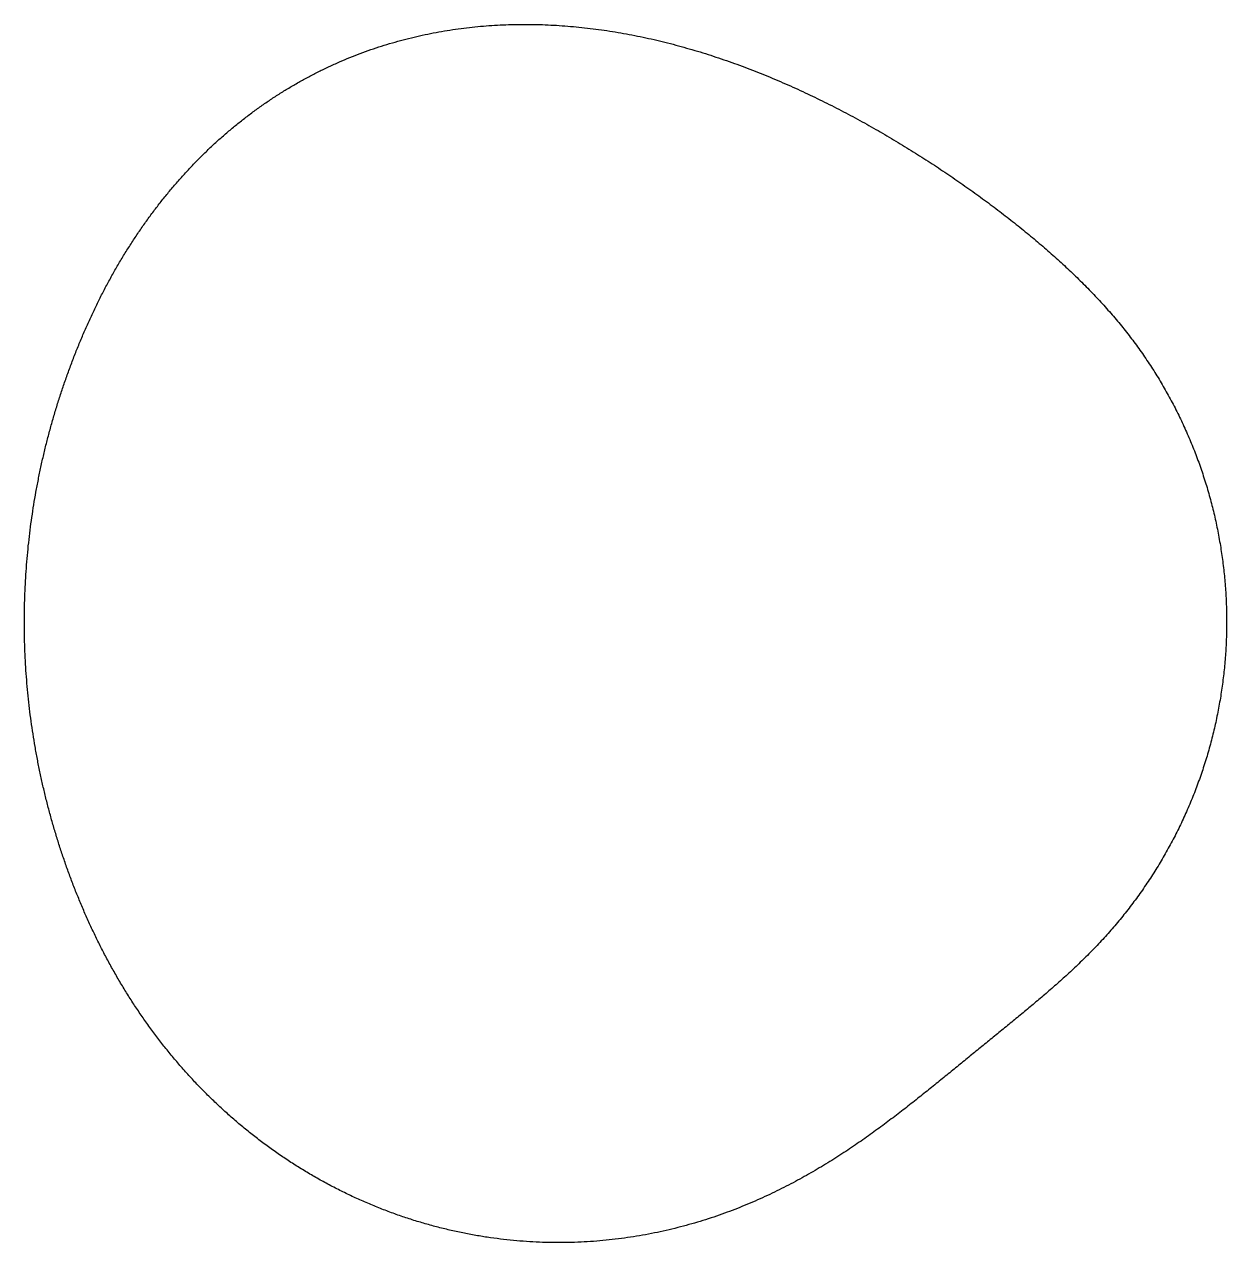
# Model space of a CAD drawing. Header units: millimetres. Extents: x -62 to 40, y -53 to 51.
import ezdxf

# ---------------------------------------------------------------- set-up
doc = ezdxf.new("R2010")
doc.units = ezdxf.units.MM

msp = doc.modelspace()

# ---------------------------------------------------------------- linework, layer by layer
msp.add_spline([(30.808012, 25.512214), (30.353788, 26.051894), (29.887576, 26.587865), (29.409619, 27.120228), (28.920158, 27.649092), (28.419427, 28.174566), (27.907653, 28.696764), (27.385057, 29.215799), (26.851853, 29.731786), (26.308246, 30.244835), (25.754431, 30.755052), (25.190593, 31.262538), (24.616908, 31.767386), (24.033539, 32.26968), (23.440638, 32.769495), (22.838345, 33.26689), (22.226786, 33.761913), (21.606076, 34.254597), (20.976316, 34.744958), (20.337593, 35.232995), (19.689983, 35.718689), (19.033546, 36.202002), (18.368335, 36.682874), (17.694386, 37.161227), (17.011727, 37.63696), (16.320377, 38.10995), (15.620345, 38.580052), (14.911634, 39.0471), (14.19424, 39.510901), (13.468155, 39.971243), (12.733369, 40.42789), (11.989872, 40.880582), (11.237653, 41.329036), (10.476707, 41.772948), (9.707031, 42.211991), (8.92863, 42.645816), (8.141518, 43.074052), (7.345716, 43.496309), (6.541262, 43.912177), (5.728203, 44.321226), (4.906603, 44.723008), (4.076541, 45.117061), (3.238114, 45.502905), (2.391437, 45.880045), (1.536644, 46.247975), (0.673888, 46.606178), (-0.196654, 46.954126), (-1.07479, 47.291283), (-1.960301, 47.617105), (-2.852953, 47.931048), (-3.752486, 48.232559), (-4.658623, 48.521089), (-5.571064, 48.796085), (-6.489493, 49.057001), (-7.413572, 49.303292), (-8.342947, 49.53442), (-9.277245, 49.749855), (-10.216079, 49.949075), (-11.159047, 50.131571), (-12.105732, 50.296844), (-13.055705, 50.44441), (-14.008528, 50.5738), (-14.963751, 50.684561), (-15.920917, 50.776258), (-16.879562, 50.848473), (-17.839215, 50.900808), (-18.799403, 50.932882), (-19.759647, 50.944339), (-20.71947, 50.934838), (-21.67839, 50.904064), (-22.635928, 50.851718), (-23.591603, 50.777525), (-24.544937, 50.681232), (-25.495454, 50.562604), (-26.44268, 50.421428), (-27.386142, 50.257514), (-28.325373, 50.070689), (-29.259904, 49.860803), (-30.189273, 49.627726), (-31.113017, 49.371349), (-32.030676, 49.091582), (-32.941793, 48.788357), (-33.845911, 48.461628), (-34.742573, 48.111368), (-35.631326, 47.737574), (-36.511715, 47.340264), (-37.383287, 46.919478), (-38.24559, 46.475281), (-39.098173, 46.007761), (-39.940584, 45.517032), (-40.772377, 45.00323), (-41.593106, 44.46652), (-42.40233, 43.907092), (-43.19961, 43.325163), (-43.984517, 42.720976), (-44.756627, 42.0948), (-45.515526, 41.446935), (-46.260808, 40.777703), (-46.992084, 40.087455), (-47.708974, 39.376567), (-48.411117, 38.645439), (-49.09817, 37.894495), (-49.769807, 37.124182), (-50.425725, 36.334968), (-51.065644, 35.527341), (-51.689307, 34.701804), (-52.296483, 33.858879), (-52.886969, 32.9991), (-53.460588, 32.123012), (-54.017193, 31.23117), (-54.556667, 30.324137), (-55.078922, 29.402478), (-55.583898, 28.466762), (-56.071568, 27.517558), (-56.541934, 26.555433), (-56.995026, 25.580948), (-57.430904, 24.594658), (-57.849654, 23.59711), (-58.251389, 22.58884), (-58.636249, 21.570372), (-59.003773, 20.543743), (-59.353325, 19.510857), (-59.684796, 18.472027), (-59.998087, 17.42757), (-60.293102, 16.377805), (-60.569751, 15.323051), (-60.82795, 14.263629), (-61.067621, 13.199862), (-61.288689, 12.132075), (-61.491089, 11.060592), (-61.674757, 9.98574), (-61.839639, 8.907846), (-61.985684, 7.827239), (-62.112847, 6.744248), (-62.22109, 5.659202), (-62.310381, 4.572432), (-62.38069, 3.48427), (-62.431998, 2.395046), (-62.464289, 1.305092), (-62.477552, 0.214741), (-62.471785, -0.875675), (-62.446987, -1.965824), (-62.403168, -3.055375), (-62.34034, -4.143995), (-62.258522, -5.231353), (-62.15774, -6.317117), (-62.038025, -7.400957), (-61.899411, -8.482543), (-61.741943, -9.561545), (-61.565667, -10.637634), (-61.370638, -11.710483), (-61.156915, -12.779765), (-60.924563, -13.845154), (-60.673653, -14.906325), (-60.404261, -15.962956), (-60.116469, -17.014725), (-59.810365, -18.06131), (-59.486042, -19.102394), (-59.143599, -20.137659), (-58.783141, -21.16679), (-58.404103, -22.191008), (-58.005488, -23.211406), (-57.586774, -24.22745), (-57.147465, -25.238564), (-56.687097, -26.244131), (-56.205236, -27.243498), (-55.70149, -28.235975), (-55.175501, -29.220839), (-54.626955, -30.197334), (-54.055584, -31.164677), (-53.461162, -32.122057), (-52.843516, -33.068639), (-52.202521, -34.003568), (-51.538108, -34.925966), (-50.850259, -35.834943), (-50.139015, -36.729592), (-49.404472, -37.608998), (-48.646789, -38.472236), (-47.86618, -39.31838), (-47.062925, -40.146498), (-46.237361, -40.955664), (-45.38989, -41.744956), (-44.520975, -42.51346), (-43.631141, -43.260275), (-42.720976, -43.984517), (-41.791126, -44.685321), (-40.8423, -45.361844), (-39.875265, -46.013272), (-38.890843, -46.638822), (-37.889916, -47.237747), (-36.873414, -47.809335), (-35.842321, -48.352921), (-34.797667, -48.867883), (-33.740526, -49.353651), (-32.672015, -49.809706), (-31.593287, -50.235589), (-30.505528, -50.630898), (-29.409953, -50.995296), (-28.307802, -51.32851), (-27.200334, -51.630337), (-26.088821, -51.900643), (-24.974548, -52.139367), (-23.858802, -52.34652), (-22.742869, -52.52219), (-21.628028, -52.666537), (-20.515549, -52.779801), (-19.406681, -52.862292), (-18.302654, -52.914399), (-17.204668, -52.936583), (-16.113891, -52.929376), (-15.031452, -52.89338), (-13.95844, -52.829265), (-12.895895, -52.737766), (-11.844806, -52.619677), (-10.806107, -52.47585), (-9.780674, -52.307193), (-8.769319, -52.114659), (-7.77279, -51.899247), (-6.791769, -51.661996), (-5.826867, -51.403977), (-4.878623, -51.126292), (-3.947505, -50.830066), (-3.033908, -50.516441), (-2.138152, -50.186571), (-1.260483, -49.841618), (-0.401077, -49.482745), (0.439966, -49.11111), (1.262614, -48.727863), (2.066908, -48.334137), (2.852953, -47.931048), (3.62092, -47.519685), (4.371045, -47.10111), (5.10362, -46.67635), (5.818996, -46.246397), (6.517578, -45.8122), (7.19982, -45.374663), (7.866221, -44.934645), (8.517325, -44.49295), (9.153713, -44.050332), (9.776002, -43.60749), (10.384838, -43.165061), (10.980897, -42.723628), (11.564874, -42.283708), (12.137485, -41.845758), (12.69946, -41.410172), (13.251539, -40.977278), (13.794467, -40.54734), (14.328993, -40.120555), (14.855863, -39.697057), (15.375815, -39.276912), (15.889577, -38.860122), (16.397863, -38.446624), (16.901364, -38.036293), (17.400748, -37.628938), (17.896657, -37.224311), (18.389695, -36.822102), (18.880433, -36.421947), (19.369396, -36.023428), (19.857065, -35.626074), (20.343872, -35.22937), (20.830193, -34.832758), (21.316347, -34.43564), (21.802594, -34.037387), (22.289128, -33.637341), (22.776082, -33.234822), (23.263518, -32.829133), (23.751432, -32.419569), (24.239751, -32.005417), (24.728333, -31.585969), (25.216969, -31.160525), (25.705383, -30.728398), (26.193234, -30.288922), (26.68012, -29.841456), (27.165579, -29.385393), (27.649092, -28.920158), (28.130088, -28.445221), (28.60795, -27.960095), (29.082014, -27.464342), (29.551577, -26.957577), (30.015905, -26.439468), (30.472766, -25.911591), (30.920344, -25.375822), (31.358504, -24.832322), (31.787112, -24.281259), (32.206037, -23.722799), (32.615152, -23.157113), (33.014331, -22.584373), (33.403455, -22.004754), (33.782403, -21.418432), (34.151061, -20.825586), (34.509316, -20.226396), (34.85706, -19.621044), (35.194185, -19.009716), (35.52059, -18.392598), (35.836176, -17.769877), (36.140845, -17.141743), (36.434505, -16.508387), (36.717067, -15.870003), (36.988444, -15.226785), (37.248555, -14.578929), (37.497319, -13.926631), (37.734661, -13.270092), (37.960509, -12.60951), (38.174794, -11.945087), (38.37745, -11.277026), (38.568416, -10.60553), (38.747634, -9.930803), (38.915049, -9.253051), (39.07061, -8.57248), (39.21427, -7.889298), (39.345985, -7.203713), (39.465714, -6.515934), (39.573422, -5.82617), (39.669076, -5.134631), (39.752646, -4.441528), (39.824106, -3.747073), (39.883436, -3.051475), (39.930618, -2.354949), (39.965635, -1.657705), (39.988479, -0.959956), (39.999143, -0.261914), (39.997621, 0.436207), (39.983917, 1.134195), (39.958033, 1.831838), (39.919977, 2.528923), (39.869761, 3.225237), (39.807401, 3.920569), (39.732914, 4.614707), (39.646325, 5.307439), (39.547659, 5.998555), (39.436947, 6.687843), (39.314221, 7.375094), (39.17952, 8.060099), (39.032885, 8.742648), (38.87436, 9.422534), (38.703993, 10.09955), (38.521837, 10.77349), (38.327947, 11.444148), (38.122381, 12.11132), (37.905203, 12.774802), (37.676479, 13.434394), (37.436278, 14.089893), (37.184674, 14.7411), (36.921743, 15.387817), (36.647565, 16.029846), (36.362224, 16.666993), (36.065807, 17.299063), (35.758403, 17.925863), (35.440108, 18.547203), (35.111017, 19.162894), (34.771231, 19.772747), (34.420853, 20.376577), (34.05999, 20.9742), (33.688752, 21.565435), (33.307253, 22.1501), (32.915607, 22.728018), (32.513935, 23.299013), (32.102359, 23.862911), (31.681005, 24.41954), (31.25, 24.96873), (30.808012, 25.512214)], degree=3)

doc.saveas('drawing.dxf')
